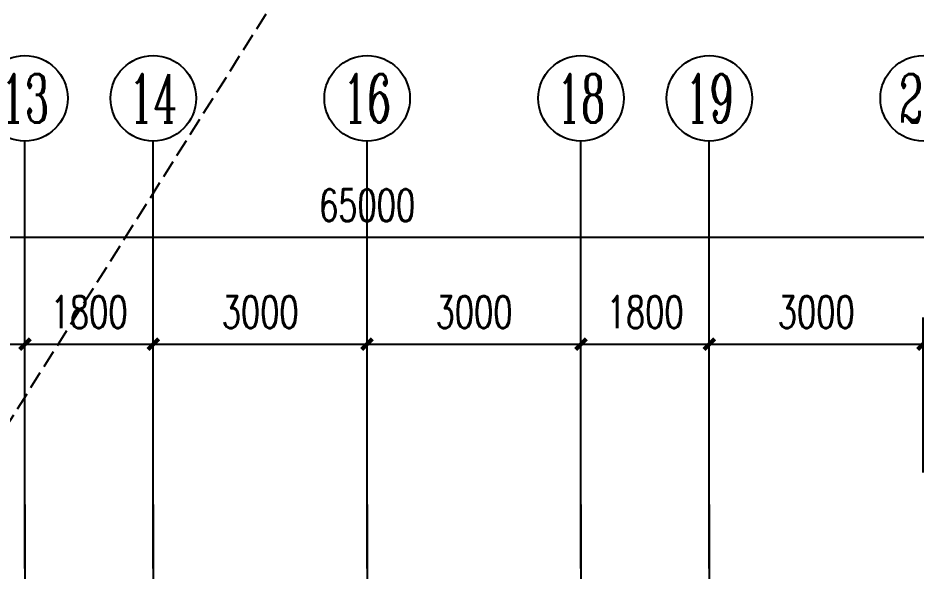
# Model space of a CAD drawing. Extents: x 802298 to 1915382, y -2285475 to -1340051.
# Drawn here: x 1374192 to 1386790, y -2224561 to -2216797 of the extents above; entities that cross this region are included whole.
import ezdxf
from ezdxf.enums import TextEntityAlignment as Align

# ---------------------------------------------------------------- set-up
doc = ezdxf.new("R2010")
doc.units = 0
doc.header["$LTSCALE"] = 1000
doc.header["$MEASUREMENT"] = 0
doc.linetypes.add('DASH', pattern=[0.35, 0.25, -0.1])
doc.linetypes.add('DOTE', pattern=[2.42, 2, -0.2, 0.02, -0.2])
doc.layers.get('0').update_dxf_attribs({"linetype": 'CONTINUOUS'})
doc.layers.get('Defpoints').update_dxf_attribs({"linetype": 'CONTINUOUS'})
for name, color, linetype in [('8', 8, 'CONTINUOUS'), ('AXIS', 3, 'CONTINUOUS'), ('AXIS_TEXT', 7, 'CONTINUOUS'), ('DOTE', 1, 'CONTINUOUS')]:
    doc.layers.add(name, color=color, linetype=linetype)
doc.styles.add('_TCH_AXIS', font='COMPLEX', dxfattribs={"bigfont": 'GBCBIG'})
doc.styles.add('COMPLEX', font='COMPLEX')
doc.styles.add('DIM_FONT', font='SIMPLEX', dxfattribs={"width": 0.7, "bigfont": 'GBCBIG'})
doc.dimstyles.new('DIMN150', dxfattribs={"dimscale": 1.5, "dimtxt": 300, "dimasz": 100, "dimexe": 250, "dimexo": 300, "dimgap": 150, "dimtad": 1, "dimdec": 0, "dimzin": 0, "dimdsep": 46, "dimtxsty": 'DIM_FONT', "dimblk": 'ARCHTICK', "dimcen": 0.09, "dimclrt": 7, "dimazin": 2, "dimtfac": 1, "dimtdec": 0, "dimtix": 1, "dimtmove": 2, "dimatfit": 3, "dimfxl": 0, "dimtolj": 1, "dimtzin": 0, "dimarcsym": 0})

# ---------------------------------------------------------------- blocks, each defined once
blk = doc.blocks.new('_ArchTick')
at = {"color": 0, "linetype": 'ByBlock', "const_width": 0.4}
blk.add_lwpolyline([(-0.5, -0.5), (0.5, 0.5)], dxfattribs=at)
blk = doc.blocks.new('*D554')
at = {"layer": 'AXIS', "color": 0, "lineweight": -2}
for p, q in [((1346590, -2223176), (1346590, -2219501)), ((1411590, -2223176), (1411590, -2219501)), ((1346590, -2219876), (1411590, -2219876))]:
    blk.add_line(p, q, dxfattribs=at)
at = {"layer": 'Defpoints', "color": 0}
for p in [(1411590, -2219876), (1346590, -2223626), (1411590, -2223626)]:
    blk.add_point(p, dxfattribs=at)
at = {"layer": 'AXIS', "color": 0, "lineweight": -2, "xscale": 150, "yscale": 150, "zscale": 150, "rotation": 180}
blk.add_blockref('_ArchTick', (1346590, -2219876), dxfattribs=at)
at = {"layer": 'AXIS', "color": 0, "lineweight": -2, "xscale": 150, "yscale": 150, "zscale": 150}
blk.add_blockref('_ArchTick', (1411590, -2219876), dxfattribs=at)
at = {"layer": 'AXIS', "color": 7, "insert": (1379090, -2219426), "char_height": 450, "attachment_point": 5, "style": 'DIM_FONT'}
blk.add_mtext('\\A1;65000', dxfattribs=at)
blk = doc.blocks.new('*D555')
at = {"layer": 'AXIS', "color": 0, "lineweight": -2}
for p, q in [((1379090, -2223176), (1379090, -2221001)), ((1382090, -2223176), (1382090, -2221001)), ((1379090, -2221376), (1382090, -2221376))]:
    blk.add_line(p, q, dxfattribs=at)
at = {"layer": 'Defpoints', "color": 0}
for p in [(1382090, -2221376), (1379090, -2223626), (1382090, -2223626)]:
    blk.add_point(p, dxfattribs=at)
at = {"layer": 'AXIS', "color": 0, "lineweight": -2, "xscale": 150, "yscale": 150, "zscale": 150, "rotation": 180}
blk.add_blockref('_ArchTick', (1379090, -2221376), dxfattribs=at)
at = {"layer": 'AXIS', "color": 0, "lineweight": -2, "xscale": 150, "yscale": 150, "zscale": 150}
blk.add_blockref('_ArchTick', (1382090, -2221376), dxfattribs=at)
at = {"layer": 'AXIS', "color": 7, "insert": (1380590, -2220926), "char_height": 450, "attachment_point": 5, "style": 'DIM_FONT'}
blk.add_mtext('\\A1;3000', dxfattribs=at)
blk = doc.blocks.new('*D556')
at = {"layer": 'AXIS', "color": 0, "lineweight": -2}
for p, q in [((1382090, -2223176), (1382090, -2221001)), ((1383890, -2223176), (1383890, -2221001)), ((1382090, -2221376), (1383890, -2221376))]:
    blk.add_line(p, q, dxfattribs=at)
at = {"layer": 'Defpoints', "color": 0}
for p in [(1383890, -2221376), (1382090, -2223626), (1383890, -2223626)]:
    blk.add_point(p, dxfattribs=at)
at = {"layer": 'AXIS', "color": 0, "lineweight": -2, "xscale": 150, "yscale": 150, "zscale": 150, "rotation": 180}
blk.add_blockref('_ArchTick', (1382090, -2221376), dxfattribs=at)
at = {"layer": 'AXIS', "color": 0, "lineweight": -2, "xscale": 150, "yscale": 150, "zscale": 150}
blk.add_blockref('_ArchTick', (1383890, -2221376), dxfattribs=at)
at = {"layer": 'AXIS', "color": 7, "insert": (1382990, -2220926), "char_height": 450, "attachment_point": 5, "style": 'DIM_FONT'}
blk.add_mtext('\\A1;1800', dxfattribs=at)
blk = doc.blocks.new('*D557')
at = {"layer": 'AXIS', "color": 0, "lineweight": -2}
for p, q in [((1383890, -2223176), (1383890, -2221001)), ((1386890, -2223176), (1386890, -2221001)), ((1383890, -2221376), (1386890, -2221376))]:
    blk.add_line(p, q, dxfattribs=at)
at = {"layer": 'Defpoints', "color": 0}
for p in [(1386890, -2221376), (1383890, -2223626), (1386890, -2223626)]:
    blk.add_point(p, dxfattribs=at)
at = {"layer": 'AXIS', "color": 0, "lineweight": -2, "xscale": 150, "yscale": 150, "zscale": 150, "rotation": 180}
blk.add_blockref('_ArchTick', (1383890, -2221376), dxfattribs=at)
at = {"layer": 'AXIS', "color": 0, "lineweight": -2, "xscale": 150, "yscale": 150, "zscale": 150}
blk.add_blockref('_ArchTick', (1386890, -2221376), dxfattribs=at)
at = {"layer": 'AXIS', "color": 7, "insert": (1385390, -2220926), "char_height": 450, "attachment_point": 5, "style": 'DIM_FONT'}
blk.add_mtext('\\A1;3000', dxfattribs=at)
blk = doc.blocks.new('*D586')
at = {"layer": 'AXIS', "color": 0, "lineweight": -2}
for p, q in [((1376090, -2223176), (1376090, -2221001)), ((1379090, -2223176), (1379090, -2221001)), ((1376090, -2221376), (1379090, -2221376))]:
    blk.add_line(p, q, dxfattribs=at)
at = {"layer": 'Defpoints', "color": 0}
for p in [(1379090, -2221376), (1376090, -2223626), (1379090, -2223626)]:
    blk.add_point(p, dxfattribs=at)
at = {"layer": 'AXIS', "color": 0, "lineweight": -2, "xscale": 150, "yscale": 150, "zscale": 150, "rotation": 180}
blk.add_blockref('_ArchTick', (1376090, -2221376), dxfattribs=at)
at = {"layer": 'AXIS', "color": 0, "lineweight": -2, "xscale": 150, "yscale": 150, "zscale": 150}
blk.add_blockref('_ArchTick', (1379090, -2221376), dxfattribs=at)
at = {"layer": 'AXIS', "color": 7, "insert": (1377590, -2220926), "char_height": 450, "attachment_point": 5, "style": 'DIM_FONT'}
blk.add_mtext('\\A1;3000', dxfattribs=at)
blk = doc.blocks.new('*D587')
at = {"layer": 'AXIS', "color": 0, "lineweight": -2}
for p, q in [((1374290, -2223176), (1374290, -2221001)), ((1376090, -2223176), (1376090, -2221001)), ((1374290, -2221376), (1376090, -2221376))]:
    blk.add_line(p, q, dxfattribs=at)
at = {"layer": 'Defpoints', "color": 0}
for p in [(1376090, -2221376), (1374290, -2223626), (1376090, -2223626)]:
    blk.add_point(p, dxfattribs=at)
at = {"layer": 'AXIS', "color": 0, "lineweight": -2, "xscale": 150, "yscale": 150, "zscale": 150, "rotation": 180}
blk.add_blockref('_ArchTick', (1374290, -2221376), dxfattribs=at)
at = {"layer": 'AXIS', "color": 0, "lineweight": -2, "xscale": 150, "yscale": 150, "zscale": 150}
blk.add_blockref('_ArchTick', (1376090, -2221376), dxfattribs=at)
at = {"layer": 'AXIS', "color": 7, "insert": (1375190, -2220926), "char_height": 450, "attachment_point": 5, "style": 'DIM_FONT'}
blk.add_mtext('\\A1;1800', dxfattribs=at)
blk = doc.blocks.new('*D588')
at = {"layer": 'AXIS', "color": 0, "lineweight": -2}
for p, q in [((1371290, -2223176), (1371290, -2221001)), ((1374290, -2223176), (1374290, -2221001)), ((1371290, -2221376), (1374290, -2221376))]:
    blk.add_line(p, q, dxfattribs=at)
at = {"layer": 'Defpoints', "color": 0}
for p in [(1374290, -2221376), (1371290, -2223626), (1374290, -2223626)]:
    blk.add_point(p, dxfattribs=at)
at = {"layer": 'AXIS', "color": 0, "lineweight": -2, "xscale": 150, "yscale": 150, "zscale": 150, "rotation": 180}
blk.add_blockref('_ArchTick', (1371290, -2221376), dxfattribs=at)
at = {"layer": 'AXIS', "color": 0, "lineweight": -2, "xscale": 150, "yscale": 150, "zscale": 150}
blk.add_blockref('_ArchTick', (1374290, -2221376), dxfattribs=at)
at = {"layer": 'AXIS', "color": 7, "insert": (1372790, -2220926), "char_height": 450, "attachment_point": 5, "style": 'DIM_FONT'}
blk.add_mtext('\\A1;3000', dxfattribs=at)
blk = doc.blocks.new('_AXISO')
blk.add_circle((0, 0), 0.5)
at = {"layer": 'AXIS_TEXT', "style": 'COMPLEX', "width": 1.041667}
blk.add_attdef('A', text='', height=0.56, dxfattribs=at).set_placement((-0.25, -0.28), (0.25, -0.28), align=Align.FIT)

msp = doc.modelspace()

# ---------------------------------------------------------------- linework, layer by layer
at = {"layer": '8', "linetype": 'DASH'}
msp.add_line((1371390.5, -2226726.4), (1380505.9, -2212239.2), dxfattribs=at)
at = {"layer": 'AXIS'}
for p, q in [((1374290.5, -2224525.6), (1374290.5, -2218525.6)), ((1376090.5, -2224525.6), (1376090.5, -2218525.6)), ((1379090.5, -2224525.6), (1379090.5, -2218525.6)), ((1382090.5, -2224525.6), (1382090.5, -2218525.6)), ((1383890.5, -2224525.6), (1383890.5, -2218525.6))]:
    msp.add_line(p, q, dxfattribs=at)
at = {"layer": 'DOTE', "linetype": 'DOTE'}
for p, q in [((1374290.5, -2223626.4), (1374290.5, -2231126.4)), ((1376090.5, -2223626.4), (1376090.5, -2229626.4)), ((1379090.5, -2223626.4), (1379090.5, -2242726.4)), ((1379090.5, -2223626.4), (1379090.5, -2242726.4)), ((1382090.5, -2223626.4), (1382090.5, -2229626.4)), ((1383890.5, -2223626.4), (1383890.5, -2231126.4))]:
    msp.add_line(p, q, dxfattribs=at)

# ---------------------------------------------------------------- block references
at = {"layer": 'AXIS'}
ref = msp.add_blockref('_AXISO', (1374290.5, -2217925.6), dxfattribs=dict(at, xscale=1200, yscale=1200, zscale=1200))
ref.add_attrib('A', '13', dxfattribs={"layer": 'AXIS_TEXT', "height": 678.82, "style": '_TCH_AXIS', "width": 0.724138}).set_placement((1373951, -2218265), (1374629.9, -2218265), align=Align.FIT)
ref = msp.add_blockref('_AXISO', (1376090.5, -2217925.6), dxfattribs=dict(at, xscale=1200, yscale=1200, zscale=1200))
ref.add_attrib('A', '14', dxfattribs={"layer": 'AXIS_TEXT', "height": 678.82, "style": '_TCH_AXIS', "width": 0.677419}).set_placement((1375751, -2218265), (1376429.9, -2218265), align=Align.FIT)
ref = msp.add_blockref('_AXISO', (1379090.5, -2217925.6), dxfattribs=dict(at, xscale=1200, yscale=1200, zscale=1200))
ref.add_attrib('A', '16', dxfattribs={"layer": 'AXIS_TEXT', "height": 678.82, "style": '_TCH_AXIS', "width": 0.724138}).set_placement((1378751, -2218265), (1379429.9, -2218265), align=Align.FIT)
ref = msp.add_blockref('_AXISO', (1382090.5, -2217925.6), dxfattribs=dict(at, xscale=1200, yscale=1200, zscale=1200))
ref.add_attrib('A', '18', dxfattribs={"layer": 'AXIS_TEXT', "height": 678.82, "style": '_TCH_AXIS', "width": 0.724138}).set_placement((1381751, -2218265), (1382429.9, -2218265), align=Align.FIT)
ref = msp.add_blockref('_AXISO', (1383890.5, -2217925.6), dxfattribs=dict(at, xscale=1200, yscale=1200, zscale=1200))
ref.add_attrib('A', '19', dxfattribs={"layer": 'AXIS_TEXT', "height": 678.82, "style": '_TCH_AXIS', "width": 0.724138}).set_placement((1383551, -2218265), (1384229.9, -2218265), align=Align.FIT)
ref = msp.add_blockref('_AXISO', (1386890.5, -2217925.6), dxfattribs=dict(at, xscale=1200, yscale=1200, zscale=1200))
ref.add_attrib('A', '20', dxfattribs={"layer": 'AXIS_TEXT', "height": 678.82, "style": '_TCH_AXIS', "width": 0.617647}).set_placement((1386551, -2218265), (1387229.9, -2218265), align=Align.FIT)

# ---------------------------------------------------------------- dimensions: what is measured, and where the dimension line sits
for p1, p2, distance, picture, middle in [((1346590.5, -2223626.4), (1411590.5, -2223626.4), 3750, '*D554', (1379090.5, -2219426.4)), ((1371290.5, -2223626.4), (1374290.5, -2223626.4), 2250, '*D588', (1372790.5, -2220926.4)), ((1374290.5, -2223626.4), (1376090.5, -2223626.4), 2250, '*D587', (1375190.5, -2220926.4)), ((1376090.5, -2223626.4), (1379090.5, -2223626.4), 2250, '*D586', (1377590.5, -2220926.4)), ((1379090.5, -2223626.4), (1382090.5, -2223626.4), 2250, '*D555', (1380590.5, -2220926.4)), ((1382090.5, -2223626.4), (1383890.5, -2223626.4), 2250, '*D556', (1382990.5, -2220926.4)), ((1383890.5, -2223626.4), (1386890.5, -2223626.4), 2250, '*D557', (1385390.5, -2220926.4))]:
    dim = msp.add_aligned_dim(p1=p1, p2=p2, distance=distance, dimstyle='DIMN150', dxfattribs=at)
    dim.commit()
    dim.dimension.update_dxf_attribs({"geometry": picture, "text_midpoint": middle})

doc.saveas('drawing.dxf')
